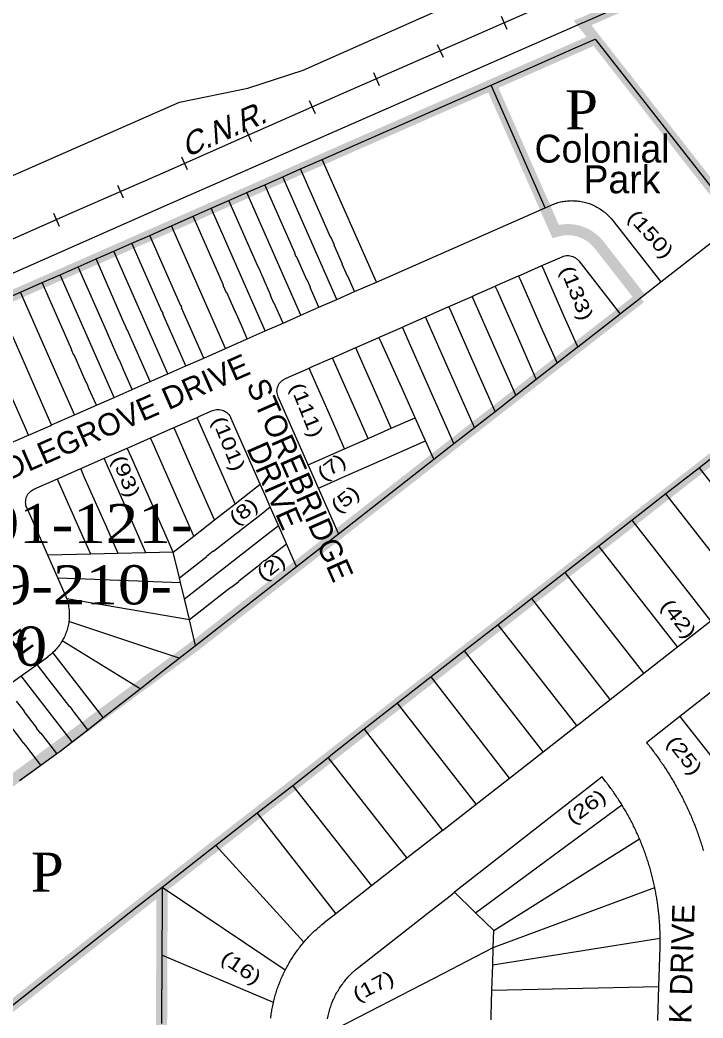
# Model space of a CAD drawing. Header units: millimetres. Extents: x 1745962 to 1749233, y 4525379 to 4529927.
# Drawn here: x 1747913.8 to 1748158.2, y 4529127.6 to 4529484.9 of the extents above; entities that cross this region are included whole.
import ezdxf
from ezdxf.enums import TextEntityAlignment as Align

# ---------------------------------------------------------------- set-up
doc = ezdxf.new("R2010")
doc.units = ezdxf.units.MM
doc.header["$LTSCALE"] = 10
doc.header["$MEASUREMENT"] = 0
for name, color, linetype in [('AROLL_ADDRESS', 44, 'Continuous'), ('AROLL_LOTS', 8, 'Continuous'), ('AROLL_ROADS', 7, 'Continuous'), ('PARKS', 62, 'Continuous'), ('RAILWAY', 9, 'Continuous'), ('ZONING_STANDARDS', 140, 'Continuous'), ('ZONING_ZONES', 140, 'Continuous')]:
    doc.layers.add(name, color=color, linetype=linetype)
doc.styles.add('DUTCH', font='dutcheb.ttf')
doc.styles.add('Univers Condensed', font='UNVR57W.TTF')
doc.styles.add('Univers Light Condensed', font='unvr47a.ttf')

msp = doc.modelspace()

# ---------------------------------------------------------------- linework, layer by layer
at = {"layer": 'AROLL_LOTS'}
for p, q in [((1748168.84, 4529333.95), (1748156.87, 4529324.58)), ((1748156.87, 4529324.58), (1748144.86, 4529315.22)), ((1748185.01, 4529288.56), (1748156.87, 4529324.58)), ((1748144.86, 4529315.22), (1748132.86, 4529305.86)), ((1748173.01, 4529279.18), (1748144.86, 4529315.22)), ((1748132.86, 4529305.86), (1748120.88, 4529296.49)), ((1748161.01, 4529269.8), (1748132.86, 4529305.86)), ((1748120.88, 4529296.49), (1748108.88, 4529287.13)), ((1748149.01, 4529260.42), (1748120.88, 4529296.49)), ((1748108.88, 4529287.13), (1748096.88, 4529277.76)), ((1748137, 4529251.02), (1748108.88, 4529287.13)), ((1748096.88, 4529277.76), (1748084.87, 4529268.4)), ((1748125, 4529241.64), (1748096.88, 4529277.76)), ((1748084.87, 4529268.4), (1748072.86, 4529259.04)), ((1748113, 4529232.26), (1748084.87, 4529268.4)), ((1748149.01, 4529260.42), (1748161.01, 4529269.8)), ((1748137, 4529251.02), (1748149.01, 4529260.42)), ((1748072.86, 4529259.04), (1748060.9, 4529249.67)), ((1748100.99, 4529222.87), (1748072.86, 4529259.04)), ((1748060.9, 4529249.67), (1748048.89, 4529240.31)), ((1748088.99, 4529213.49), (1748060.9, 4529249.67)), ((1748125, 4529241.64), (1748137, 4529251.02)), ((1748149.93, 4529235.64), (1748161.94, 4529245.03)), ((1748048.89, 4529240.31), (1748036.89, 4529230.95)), ((1748076.99, 4529204.11), (1748048.89, 4529240.31)), ((1748113.24, 4529232.46), (1748125, 4529241.64)), ((1748137.93, 4529226.25), (1748149.93, 4529235.64)), ((1748178.09, 4529199.63), (1748149.93, 4529235.64)), ((1748100.99, 4529222.87), (1748113, 4529232.26)), ((1748113, 4529232.26), (1748113.24, 4529232.46)), ((1748036.89, 4529230.95), (1748025.65, 4529222)), ((1748036.89, 4529230.95), (1748064.99, 4529194.73)), ((1748025.65, 4529222), (1748024.11, 4529220.78)), ((1748088.99, 4529213.49), (1748100.99, 4529222.87)), ((1748024.11, 4529220.78), (1748011.46, 4529210.74)), ((1748024.11, 4529220.78), (1748052.26, 4529184.78)), ((1748122.08, 4529213.87), (1748069.27, 4529172.57)), ((1748123.32, 4529212.29), (1748122.08, 4529213.87)), ((1748011.46, 4529210.74), (1747999.62, 4529201.66)), ((1748011.46, 4529210.74), (1748039.53, 4529174.84)), ((1748076.99, 4529204.11), (1748088.99, 4529213.49)), ((1748064.99, 4529194.73), (1748076.99, 4529204.11)), ((1748076.77, 4529165.23), (1748129.13, 4529203.93)), ((1747998.64, 4529200.9), (1747995.34, 4529198.31)), ((1747999.62, 4529201.66), (1747998.64, 4529200.9)), ((1747998.64, 4529200.9), (1748026.79, 4529164.89)), ((1747995.34, 4529198.31), (1747983.9, 4529189.32)), ((1748064.99, 4529194.73), (1748052.26, 4529184.78)), ((1747983.9, 4529189.32), (1747971.65, 4529179.79)), ((1747983.9, 4529189.32), (1748015.4, 4529154.77)), ((1748083.31, 4529158.85), (1748135.45, 4529191.76)), ((1748052.26, 4529184.78), (1748039.53, 4529174.84)), ((1747971.65, 4529179.79), (1747964.63, 4529174.33)), ((1748039.53, 4529174.84), (1748026.79, 4529164.89)), ((1747964.63, 4529174.33), (1747955.76, 4529167.32)), ((1747964.63, 4529174.33), (1747964.61, 4529168.2)), ((1748008.65, 4529144.64), (1747964.63, 4529174.33)), ((1748059.84, 4529165.19), (1748067.69, 4529171.33)), ((1748067.69, 4529171.33), (1748069.27, 4529172.57)), ((1748076.77, 4529165.23), (1748069.27, 4529172.57)), ((1748083.13, 4529152.76), (1748140.93, 4529174.31)), ((1747964.61, 4529168.2), (1747964.52, 4529150.03)), ((1748026.79, 4529164.89), (1748022.62, 4529161.63)), ((1748035.01, 4529145.79), (1748059.84, 4529165.19)), ((1748083.31, 4529158.85), (1748076.77, 4529165.23)), ((1748083.13, 4529152.76), (1748083.31, 4529158.85)), ((1748082.95, 4529146.66), (1748142.85, 4529156.13)), ((1747964.52, 4529150.03), (1747964.41, 4529125.59)), ((1748004.49, 4529133.18), (1747964.52, 4529150.03)), ((1748073.73, 4529147.92), (1748083.13, 4529152.76)), ((1748082.95, 4529146.66), (1748083.13, 4529152.76)), ((1748142.4, 4529138.84), (1748142.81, 4529152.84)), ((1748065.4, 4529143.61), (1748073.73, 4529147.92)), ((1748082.68, 4529137.53), (1748082.95, 4529146.66)), ((1748023.3, 4529121.85), (1748065.4, 4529143.61)), ((1748082.68, 4529137.53), (1748142.4, 4529138.84)), ((1748142.03, 4529126.65), (1748142.4, 4529138.84)), ((1748082.41, 4529128.39), (1748082.68, 4529137.53)), ((1748082.36, 4529126.86), (1748082.41, 4529128.39))]:
    msp.add_line(p, q, dxfattribs=at)
for points in [[(1748115.09, 4529483.85), (1748205.82, 4529523.53)], [(1748015.07, 4529466.95), (1748113.33, 4529510.66)], [(1748113.27, 4529483.07), (1747965.25, 4529418.09)], [(1748115.09, 4529483.85), (1748113.27, 4529483.07)], [(1748082.35, 4529461.62), (1748113.26, 4529475.24)], [(1748113.26, 4529475.24), (1748119.64, 4529478.05)], [(1748119.64, 4529478.05), (1748170.71, 4529412.73)], [(1747995.26, 4529460.51), (1748015.07, 4529466.95)], [(1747970.82, 4529455.53), (1747995.26, 4529460.51)], [(1748021.96, 4529435.01), (1748082.35, 4529461.62)], [(1748101.71, 4529417.7), (1748082.35, 4529461.62)], [(1747738.7, 4529353.29), (1747970.82, 4529455.53)], [(1748014.18, 4529431.59), (1748021.96, 4529435.01)], [(1748041.31, 4529391.09), (1748021.96, 4529435.01)], [(1748001.37, 4529425.94), (1748007.78, 4529428.77)], [(1748007.78, 4529428.77), (1748014.18, 4529431.59)], [(1748027.13, 4529384.84), (1748007.78, 4529428.77)], [(1748024.56, 4529408.03), (1748014.18, 4529431.59)], [(1747994.97, 4529423.12), (1748001.37, 4529425.94)], [(1748011.75, 4529402.39), (1748001.37, 4529425.94)], [(1747988.56, 4529420.31), (1747994.97, 4529423.12)], [(1748014.32, 4529379.2), (1747994.97, 4529423.12)], [(1747965.25, 4529418.09), (1747727.26, 4529312.9)], [(1747982.16, 4529417.48), (1747988.56, 4529420.31)], [(1747998.95, 4529396.73), (1747988.56, 4529420.31)], [(1748041.31, 4529391.09), (1748101.71, 4529417.7)], [(1748101.71, 4529417.7), (1748103.86, 4529418.65)], [(1748103.86, 4529418.65), (1748104.32, 4529418.84), (1748104.78, 4529419.02), (1748105.26, 4529419.2), (1748105.73, 4529419.36), (1748106.21, 4529419.5), (1748106.7, 4529419.63), (1748107.17, 4529419.75), (1748107.67, 4529419.86), (1748108.16, 4529419.94), (1748108.65, 4529420.02), (1748109.14, 4529420.09), (1748109.64, 4529420.14), (1748110.15, 4529420.19), (1748110.65, 4529420.21), (1748111.14, 4529420.22), (1748111.64, 4529420.21), (1748112.14, 4529420.2), (1748112.65, 4529420.17), (1748113.13, 4529420.13), (1748113.21, 4529420.13)], [(1748113.21, 4529420.13), (1748113.64, 4529420.07), (1748114.13, 4529420.01), (1748114.62, 4529419.93), (1748115.11, 4529419.83), (1748115.6, 4529419.72), (1748116.09, 4529419.6), (1748116.57, 4529419.46), (1748117.05, 4529419.31), (1748117.52, 4529419.15), (1748117.99, 4529418.97), (1748118.46, 4529418.79), (1748118.91, 4529418.6), (1748119.37, 4529418.38), (1748119.81, 4529418.16), (1748120.25, 4529417.92), (1748120.69, 4529417.68), (1748121.12, 4529417.42), (1748121.54, 4529417.14), (1748121.95, 4529416.86), (1748122.35, 4529416.57), (1748122.75, 4529416.26), (1748123.14, 4529415.95), (1748123.52, 4529415.63), (1748123.89, 4529415.29), (1748124.26, 4529414.95), (1748124.61, 4529414.6), (1748124.95, 4529414.23), (1748125.28, 4529413.85), (1748125.9, 4529413.12)], [(1747967.98, 4529411.23), (1747975.75, 4529414.66)], [(1747975.75, 4529414.66), (1747982.16, 4529417.48)], [(1747986.14, 4529391.08), (1747975.75, 4529414.66)], [(1748001.51, 4529373.55), (1747982.16, 4529417.48)], [(1747965.22, 4529410.01), (1747967.98, 4529411.23)], [(1747987.32, 4529367.31), (1747967.98, 4529411.23)], [(1748125.9, 4529413.12), (1748126.3, 4529412.61)], [(1748126.3, 4529412.61), (1748142.62, 4529391.71)], [(1748157, 4529402.02), (1748170.71, 4529412.73)], [(1747953.8, 4529404.99), (1747960.2, 4529407.8)], [(1747960.2, 4529407.8), (1747965.22, 4529410.01)], [(1747970.82, 4529383.68), (1747960.2, 4529407.8)], [(1748025.05, 4529406.92), (1748024.56, 4529408.03)], [(1748025.18, 4529406.99), (1748025.05, 4529406.92)], [(1748026.35, 4529404.34), (1748025.18, 4529406.99)], [(1747947.39, 4529402.16), (1747953.8, 4529404.99)], [(1747964.18, 4529381.41), (1747953.8, 4529404.99)], [(1748026.21, 4529404.28), (1748026.35, 4529404.34)], [(1748029.19, 4529397.53), (1748026.21, 4529404.28)], [(1747940.99, 4529399.34), (1747947.39, 4529402.16)], [(1747966.74, 4529358.24), (1747947.39, 4529402.16)], [(1748012.23, 4529401.29), (1748011.75, 4529402.39)], [(1748012.1, 4529401.23), (1748012.23, 4529401.29)], [(1748012.59, 4529400.11), (1748012.1, 4529401.23)], [(1748012.72, 4529400.18), (1748012.59, 4529400.11)], [(1748016.4, 4529391.83), (1748012.72, 4529400.18)], [(1748101.15, 4529397.24), (1748107.76, 4529400.15)], [(1748107.76, 4529400.15), (1748108.23, 4529400.33), (1748108.71, 4529400.46), (1748109.2, 4529400.54), (1748109.7, 4529400.58), (1748110.2, 4529400.56), (1748110.7, 4529400.49), (1748111.18, 4529400.38), (1748111.65, 4529400.21), (1748112.11, 4529400), (1748112.54, 4529399.75), (1748112.94, 4529399.44), (1748113.18, 4529399.23)], [(1748143.08, 4529391.13), (1748157, 4529402.02)], [(1747928.18, 4529393.7), (1747934.58, 4529396.51)], [(1747934.58, 4529396.51), (1747940.99, 4529399.34)], [(1747944.69, 4529373.56), (1747934.58, 4529396.51)], [(1747951.36, 4529375.76), (1747940.99, 4529399.34)], [(1747999.44, 4529395.63), (1747998.95, 4529396.73)], [(1748029.08, 4529397.48), (1748029.19, 4529397.53)], [(1748030.97, 4529393.19), (1748029.08, 4529397.48)], [(1748092.82, 4529393.56), (1748100.54, 4529396.97)], [(1748100.54, 4529396.97), (1748101.15, 4529397.24)], [(1748101.29, 4529395.25), (1748100.54, 4529396.97)], [(1748113.18, 4529399.23), (1748113.31, 4529399.11), (1748113.71, 4529398.66)], [(1748113.71, 4529398.66), (1748128.32, 4529379.98)], [(1747921.77, 4529390.87), (1747928.18, 4529393.7)], [(1747947.52, 4529349.77), (1747928.18, 4529393.7)], [(1747999.49, 4529395.66), (1747999.44, 4529395.63)], [(1747999.98, 4529394.54), (1747999.49, 4529395.66)], [(1747999.93, 4529394.52), (1747999.98, 4529394.54)], [(1748003.55, 4529386.28), (1747999.93, 4529394.52)], [(1748031.08, 4529393.24), (1748030.97, 4529393.19)], [(1748031.56, 4529392.14), (1748031.08, 4529393.24)], [(1748084.5, 4529389.91), (1748092.21, 4529393.3)], [(1748092.21, 4529393.3), (1748092.82, 4529393.56)], [(1748092.97, 4529391.58), (1748092.21, 4529393.3)], [(1748108.55, 4529378.78), (1748101.29, 4529395.25)], [(1747913.99, 4529387.45), (1747921.77, 4529390.87)], [(1747931.87, 4529367.93), (1747921.77, 4529390.87)], [(1747986.62, 4529389.98), (1747986.14, 4529391.08)], [(1747986.45, 4529389.9), (1747986.62, 4529389.98)], [(1747987.63, 4529387.23), (1747986.45, 4529389.9)], [(1748016.52, 4529391.89), (1748016.4, 4529391.83)], [(1748017.71, 4529389.19), (1748016.52, 4529391.89)], [(1748017.59, 4529389.14), (1748017.71, 4529389.19)], [(1748018.07, 4529388.04), (1748017.59, 4529389.14)], [(1748033.54, 4529387.66), (1748031.56, 4529392.14)], [(1748033.54, 4529387.66), (1748041.31, 4529391.09)], [(1748076.18, 4529386.24), (1748083.87, 4529389.62)], [(1748083.87, 4529389.62), (1748084.5, 4529389.91)], [(1748084.62, 4529387.92), (1748083.87, 4529389.62)], [(1748100.32, 4529374.88), (1748092.97, 4529391.58)], [(1748133.97, 4529384), (1748143.08, 4529391.13)], [(1748142.62, 4529391.71), (1748142.89, 4529391.37)], [(1748142.89, 4529391.37), (1748143.08, 4529391.13)], [(1747905.76, 4529383.82), (1747913.99, 4529387.45)], [(1747925.32, 4529361.71), (1747913.99, 4529387.45)], [(1747987.8, 4529387.31), (1747987.63, 4529387.23)], [(1747990.76, 4529380.59), (1747987.8, 4529387.31)], [(1748003.43, 4529386.22), (1748003.55, 4529386.28)], [(1748004.63, 4529383.47), (1748003.43, 4529386.22)], [(1748020.73, 4529382.03), (1748018.07, 4529388.04)], [(1748027.13, 4529384.84), (1748033.54, 4529387.66)], [(1748067.85, 4529382.57), (1748075.55, 4529385.96)], [(1748075.55, 4529385.96), (1748076.18, 4529386.24)], [(1748075.81, 4529385.38), (1748075.55, 4529385.96)], [(1748083.8, 4529367.24), (1748075.81, 4529385.38)], [(1748091.87, 4529371.45), (1748084.62, 4529387.92)], [(1747916.19, 4529360.14), (1747905.76, 4529383.82)], [(1747971.31, 4529382.58), (1747970.82, 4529383.68)], [(1747971.43, 4529382.64), (1747971.31, 4529382.58)], [(1747971.74, 4529381.96), (1747971.43, 4529382.64)], [(1747971.61, 4529381.89), (1747971.74, 4529381.96)], [(1747979.55, 4529363.88), (1747971.61, 4529381.89)], [(1748004.76, 4529383.54), (1748004.63, 4529383.47)], [(1748005.24, 4529382.44), (1748004.76, 4529383.54)], [(1748007.92, 4529376.38), (1748005.24, 4529382.44)], [(1748014.32, 4529379.2), (1748020.73, 4529382.03)], [(1748020.73, 4529382.03), (1748027.13, 4529384.84)], [(1748059.53, 4529378.9), (1748067.26, 4529382.31)], [(1748067.26, 4529382.31), (1748067.85, 4529382.57)], [(1748068.02, 4529380.56), (1748067.26, 4529382.31)], [(1748129.24, 4529380.31), (1748133.97, 4529384)], [(1747964.67, 4529380.3), (1747964.18, 4529381.41)], [(1747964.79, 4529380.36), (1747964.67, 4529380.3)], [(1747965.03, 4529379.8), (1747964.79, 4529380.36)], [(1747964.91, 4529379.74), (1747965.03, 4529379.8)], [(1747973.14, 4529361.06), (1747964.91, 4529379.74)], [(1747990.83, 4529380.61), (1747990.76, 4529380.59)], [(1747992.71, 4529376.35), (1747990.83, 4529380.61)], [(1748007.92, 4529376.38), (1748014.32, 4529379.2)], [(1748051.18, 4529375.22), (1748058.91, 4529378.63)], [(1748058.91, 4529378.63), (1748059.53, 4529378.9)], [(1748059.66, 4529376.93), (1748058.91, 4529378.63)], [(1748075.52, 4529363.54), (1748068.02, 4529380.56)], [(1748113.15, 4529368.33), (1748108.55, 4529378.78)], [(1748113.35, 4529367.88), (1748128.51, 4529379.73)], [(1748128.32, 4529379.98), (1748128.51, 4529379.73)], [(1748128.51, 4529379.73), (1748129.24, 4529380.31)], [(1747951.85, 4529374.67), (1747951.36, 4529375.76)], [(1747951.76, 4529374.63), (1747951.85, 4529374.67)], [(1747952.01, 4529374.08), (1747951.76, 4529374.63)], [(1747992.64, 4529376.33), (1747992.71, 4529376.35)], [(1747993.12, 4529375.23), (1747992.64, 4529376.33)], [(1747995.11, 4529370.73), (1747993.12, 4529375.23)], [(1748001.51, 4529373.55), (1748007.92, 4529376.38)], [(1748042.71, 4529371.49), (1748050.6, 4529374.96)], [(1748050.6, 4529374.96), (1748051.18, 4529375.22)], [(1748051.34, 4529373.25), (1748050.6, 4529374.96)], [(1748066.92, 4529360.46), (1748059.66, 4529376.93)], [(1748105.95, 4529362.1), (1748100.32, 4529374.88)], [(1747945.17, 4529372.47), (1747944.69, 4529373.56)], [(1747945.24, 4529372.49), (1747945.17, 4529372.47)], [(1747945.75, 4529371.33), (1747945.24, 4529372.49)], [(1747945.68, 4529371.3), (1747945.75, 4529371.33)], [(1747949.32, 4529363.06), (1747945.68, 4529371.3)], [(1747952.1, 4529374.11), (1747952.01, 4529374.08)], [(1747960.33, 4529355.42), (1747952.1, 4529374.11)], [(1747995.11, 4529370.73), (1748001.51, 4529373.55)], [(1748034.5, 4529367.87), (1748042.22, 4529371.28)], [(1748042.22, 4529371.28), (1748042.71, 4529371.49)], [(1748042.98, 4529369.58), (1748042.22, 4529371.28)], [(1748058.84, 4529356.23), (1748051.34, 4529373.25)], [(1748098.54, 4529356.31), (1748091.87, 4529371.45)], [(1747932.36, 4529366.84), (1747931.87, 4529367.93)], [(1747987.32, 4529367.31), (1747995.11, 4529370.73)], [(1748026.2, 4529364.22), (1748033.93, 4529367.62)], [(1748033.93, 4529367.62), (1748034.5, 4529367.87)], [(1748034.71, 4529365.85), (1748033.93, 4529367.62)], [(1748050.37, 4529353.17), (1748042.98, 4529369.58)], [(1748105.95, 4529362.1), (1748113.15, 4529367.73)], [(1748113.35, 4529367.88), (1748113.15, 4529368.33)], [(1748113.15, 4529367.73), (1748113.35, 4529367.88)], [(1747932.26, 4529366.79), (1747932.36, 4529366.84)], [(1747933.1, 4529364.92), (1747932.26, 4529366.79)], [(1747933.18, 4529364.96), (1747933.1, 4529364.92)], [(1747937.52, 4529355.11), (1747933.18, 4529364.96)], [(1747979.55, 4529363.88), (1747987.32, 4529367.31)], [(1748017.9, 4529360.56), (1748025.6, 4529363.95)], [(1748025.6, 4529363.95), (1748026.2, 4529364.22)], [(1748025.87, 4529363.34), (1748025.6, 4529363.95)], [(1748042.06, 4529349.16), (1748034.71, 4529365.85)], [(1748091.16, 4529350.53), (1748083.8, 4529367.24)], [(1747932.58, 4529345.25), (1747925.32, 4529361.71)], [(1747949.38, 4529363.08), (1747949.32, 4529363.06)], [(1747950.38, 4529360.81), (1747949.38, 4529363.08)], [(1747950.32, 4529360.78), (1747950.38, 4529360.81)], [(1747950.8, 4529359.69), (1747950.32, 4529360.78)], [(1747966.74, 4529358.24), (1747973.14, 4529361.06)], [(1747973.14, 4529361.06), (1747979.55, 4529363.88)], [(1748017.24, 4529360.27), (1748017.9, 4529360.56)], [(1748033.72, 4529345.51), (1748025.87, 4529363.34)], [(1748076.38, 4529338.98), (1748066.92, 4529360.46)], [(1748083.79, 4529344.77), (1748075.52, 4529363.54)], [(1748098.54, 4529356.31), (1748105.95, 4529362.1)], [(1747924.03, 4529342.34), (1747916.19, 4529360.14)], [(1747953.93, 4529352.59), (1747950.8, 4529359.69)], [(1747960.33, 4529355.42), (1747966.74, 4529358.24)], [(1748008.74, 4529356.52), (1748017.24, 4529360.27)], [(1748017.99, 4529358.57), (1748017.24, 4529360.27)], [(1748025.35, 4529341.85), (1748017.99, 4529358.57)], [(1747915.39, 4529339.57), (1747908.04, 4529356.26)], [(1747937.56, 4529355.14), (1747937.52, 4529355.11)], [(1747938.04, 4529354.05), (1747937.56, 4529355.14)], [(1747938.01, 4529354.03), (1747938.04, 4529354.05)], [(1747938.48, 4529352.93), (1747938.01, 4529354.03)], [(1747953.93, 4529352.59), (1747960.33, 4529355.42)], [(1748006.18, 4529349.94), (1748006, 4529350.4), (1748005.87, 4529350.88), (1748005.79, 4529351.38), (1748005.75, 4529351.87), (1748005.77, 4529352.38), (1748005.84, 4529352.87), (1748005.95, 4529353.36), (1748006.12, 4529353.83), (1748006.33, 4529354.28), (1748006.58, 4529354.71), (1748006.88, 4529355.11), (1748007.22, 4529355.49), (1748007.59, 4529355.82), (1748007.99, 4529356.12), (1748008.74, 4529356.52)], [(1748068.99, 4529333.21), (1748058.84, 4529356.23)], [(1748091.16, 4529350.53), (1748098.54, 4529356.31)], [(1747941.12, 4529346.95), (1747938.48, 4529352.93)], [(1747941.12, 4529346.95), (1747947.52, 4529349.77)], [(1747947.52, 4529349.77), (1747953.93, 4529352.59)], [(1748016.89, 4529325.64), (1748006.18, 4529349.94)], [(1748055.17, 4529342.5), (1748050.37, 4529353.17)], [(1748083.79, 4529344.77), (1748091.16, 4529350.53)], [(1747933.34, 4529343.53), (1747941.12, 4529346.95)], [(1748046.65, 4529338.75), (1748042.06, 4529349.16)], [(1747925.1, 4529339.9), (1747933.34, 4529343.53)], [(1747933.34, 4529343.53), (1747932.58, 4529345.25)], [(1747969.44, 4529339.21), (1747977.17, 4529342.62)], [(1747977.17, 4529342.62), (1747977.79, 4529342.89)], [(1747977.46, 4529341.98), (1747977.17, 4529342.62)], [(1747977.79, 4529342.89), (1747982.66, 4529345.04)], [(1747982.66, 4529345.04), (1747983.13, 4529345.21), (1747983.61, 4529345.34), (1747984.1, 4529345.43), (1747984.6, 4529345.46), (1747985.1, 4529345.45), (1747985.6, 4529345.37), (1747986.09, 4529345.25), (1747986.55, 4529345.1), (1747987.01, 4529344.88), (1747987.44, 4529344.62), (1747987.84, 4529344.33), (1747988.21, 4529344), (1747988.54, 4529343.62), (1747988.84, 4529343.23), (1747989.25, 4529342.47)], [(1747999.75, 4529318.67), (1747989.25, 4529342.47)], [(1748038.32, 4529335.08), (1748033.72, 4529345.51)], [(1748046.65, 4529338.75), (1748055.17, 4529342.5)], [(1748058.9, 4529334.2), (1748055.17, 4529342.5)], [(1748076.38, 4529338.98), (1748083.79, 4529344.77)], [(1747916.85, 4529336.26), (1747915.39, 4529339.57)], [(1747916.85, 4529336.26), (1747924.56, 4529339.65)], [(1747925.1, 4529339.9), (1747924.03, 4529342.34)], [(1747924.56, 4529339.65), (1747925.1, 4529339.9)], [(1747961.08, 4529335.52), (1747968.84, 4529338.94)], [(1747968.84, 4529338.94), (1747969.44, 4529339.21)], [(1747969.62, 4529337.18), (1747968.84, 4529338.94)], [(1747985.31, 4529324.16), (1747977.46, 4529341.98)], [(1748029.96, 4529331.4), (1748025.35, 4529341.85)], [(1748068.99, 4529333.21), (1748076.38, 4529338.98)], [(1747908.58, 4529332.62), (1747916.27, 4529336)], [(1747916.27, 4529336), (1747916.85, 4529336.26)], [(1747960.52, 4529335.28), (1747961.08, 4529335.52)], [(1747976.88, 4529320.71), (1747969.62, 4529337.18)], [(1748038.32, 4529335.08), (1748046.65, 4529338.75)], [(1747952.19, 4529331.61), (1747952.78, 4529331.87)], [(1747952.78, 4529331.87), (1747960.52, 4529335.28)], [(1747961.58, 4529332.86), (1747960.52, 4529335.28)], [(1747969.08, 4529315.84), (1747961.58, 4529332.86)], [(1748029.96, 4529331.4), (1748038.32, 4529335.08)], [(1748045.66, 4529328.37), (1748058.9, 4529334.2)], [(1748061.86, 4529327.63), (1748058.9, 4529334.2)], [(1748061.86, 4529327.63), (1748068.99, 4529333.21)], [(1747943.9, 4529327.96), (1747944.48, 4529328.21)], [(1747944.48, 4529328.21), (1747952.19, 4529331.61)], [(1747953.69, 4529328.2), (1747952.19, 4529331.61)], [(1747960.95, 4529311.73), (1747953.69, 4529328.2)], [(1748016.89, 4529325.64), (1748029.96, 4529331.4)], [(1748044.52, 4529327.86), (1748045.66, 4529328.37)], [(1747936.16, 4529324.55), (1747943.9, 4529327.96)], [(1747945.43, 4529324.49), (1747943.9, 4529327.96)], [(1748019.27, 4529320.23), (1748016.89, 4529325.64)], [(1748027.76, 4529300.96), (1748061.86, 4529327.63)], [(1748029.05, 4529321.05), (1748044.52, 4529327.86)], [(1747927.85, 4529320.89), (1747935.54, 4529324.27)], [(1747935.54, 4529324.27), (1747936.16, 4529324.55)], [(1747936.81, 4529321.36), (1747935.54, 4529324.27)], [(1747944.81, 4529303.22), (1747936.81, 4529321.36)], [(1747953.28, 4529306.66), (1747945.43, 4529324.49)], [(1747990.8, 4529311.68), (1747985.31, 4529324.16)], [(1748027.31, 4529320.29), (1748029.05, 4529321.05)], [(1747918.79, 4529316.89), (1747927.21, 4529320.6)], [(1747927.21, 4529320.6), (1747927.85, 4529320.89)], [(1747927.49, 4529319.96), (1747927.21, 4529320.6)], [(1747935.34, 4529302.14), (1747927.49, 4529319.96)], [(1747983.41, 4529305.89), (1747976.88, 4529320.71)], [(1747990.8, 4529311.68), (1747999.75, 4529318.67)], [(1748001.46, 4529314.76), (1747999.75, 4529318.67)], [(1748020.55, 4529317.32), (1748019.27, 4529320.23)], [(1748020.55, 4529317.32), (1748022.49, 4529318.17)], [(1748022.49, 4529318.17), (1748027.31, 4529320.29)], [(1747916.23, 4529310.31), (1747916.05, 4529310.77), (1747915.92, 4529311.25), (1747915.84, 4529311.75), (1747915.81, 4529312.25), (1747915.83, 4529312.75), (1747915.9, 4529313.24), (1747916.01, 4529313.73), (1747916.17, 4529314.2), (1747916.39, 4529314.66), (1747916.64, 4529315.08), (1747916.94, 4529315.48), (1747917.27, 4529315.86), (1747917.64, 4529316.19), (1747918.05, 4529316.49), (1747918.79, 4529316.89)], [(1747976.02, 4529300.1), (1747969.08, 4529315.84)], [(1748003.31, 4529310.56), (1748001.46, 4529314.76)], [(1748026.76, 4529303.23), (1748020.55, 4529317.32)], [(1747923.75, 4529293.24), (1747916.23, 4529310.31)], [(1747968.62, 4529294.31), (1747960.95, 4529311.73)], [(1747983.41, 4529305.89), (1747990.8, 4529311.68)], [(1747999.44, 4529307.52), (1748003.31, 4529310.56)], [(1748006.23, 4529303.95), (1748003.31, 4529310.56)], [(1747993.45, 4529302.83), (1747999.44, 4529307.52)], [(1747948.94, 4529293.85), (1747944.81, 4529303.22)], [(1747958.82, 4529294.08), (1747953.28, 4529306.66)], [(1747976.02, 4529300.1), (1747983.41, 4529305.89)], [(1748001.47, 4529300.24), (1748006.23, 4529303.95)], [(1748009.14, 4529297.34), (1748006.23, 4529303.95)], [(1748027.63, 4529301.24), (1748026.76, 4529303.23)], [(1747939.11, 4529293.61), (1747935.34, 4529302.14)], [(1747968.62, 4529294.31), (1747976.02, 4529300.1)], [(1747972.62, 4529277.65), (1748001.47, 4529300.24)], [(1747983.03, 4529294.68), (1747991.72, 4529301.47)], [(1747991.72, 4529301.47), (1747991.75, 4529301.44)], [(1747991.75, 4529301.44), (1747992.54, 4529302.06)], [(1747992.51, 4529302.1), (1747993.45, 4529302.83)], [(1747992.54, 4529302.06), (1747992.51, 4529302.1)], [(1748012.72, 4529289.2), (1748027.76, 4529300.96)], [(1748027.76, 4529300.96), (1748027.63, 4529301.24)], [(1748006.54, 4529295.32), (1748009.14, 4529297.34)], [(1748010.71, 4529293.78), (1748009.14, 4529297.34)], [(1747939.11, 4529293.61), (1747923.75, 4529293.24)], [(1747927.32, 4529285.15), (1747923.75, 4529293.24)], [(1747948.94, 4529293.85), (1747939.11, 4529293.61)], [(1747958.82, 4529294.08), (1747948.94, 4529293.85)], [(1747968.62, 4529294.31), (1747958.82, 4529294.08)], [(1747970.83, 4529285.12), (1747968.62, 4529294.31)], [(1747979.66, 4529292.04), (1747980.6, 4529292.78)], [(1747980.48, 4529292.93), (1747982.92, 4529294.85)], [(1747980.6, 4529292.78), (1747980.48, 4529292.93)], [(1747982.92, 4529294.85), (1747983.03, 4529294.68)], [(1748002.35, 4529292.05), (1748006.54, 4529295.32)], [(1748012.59, 4529289.5), (1748010.71, 4529293.78)], [(1747970.83, 4529285.12), (1747979.66, 4529292.04)], [(1747976.61, 4529260.97), (1748012.72, 4529289.2)], [(1747991.95, 4529283.94), (1748000.26, 4529290.42)], [(1748000.18, 4529290.54), (1748001.31, 4529291.44)], [(1748000.26, 4529290.42), (1748000.18, 4529290.54)], [(1748001.31, 4529291.44), (1748001.41, 4529291.31)], [(1748001.41, 4529291.31), (1748002.35, 4529292.05)], [(1748012.72, 4529289.2), (1748012.59, 4529289.5)], [(1747927.32, 4529285.15), (1747940.55, 4529284.67)], [(1747929.85, 4529279.39), (1747927.32, 4529285.15)], [(1747940.55, 4529284.67), (1747942.71, 4529284.59)], [(1747942.71, 4529284.59), (1747959.35, 4529283.99)], [(1747959.35, 4529283.99), (1747961.5, 4529283.91)], [(1747961.5, 4529283.91), (1747971.2, 4529283.56)], [(1747971.2, 4529283.56), (1747970.83, 4529285.12)], [(1747972.62, 4529277.65), (1747971.2, 4529283.56)], [(1747988.25, 4529281.06), (1747989.2, 4529281.79)], [(1747989.2, 4529281.79), (1747989.29, 4529281.68)], [(1747989.29, 4529281.68), (1747992.04, 4529283.82)], [(1747992.04, 4529283.82), (1747991.95, 4529283.94)], [(1747929.85, 4529279.39), (1747930.05, 4529278.93), (1747930.24, 4529278.46), (1747930.51, 4529277.68)], [(1747974.39, 4529270.25), (1747988.25, 4529281.06)], [(1747974.41, 4529270.16), (1747930.51, 4529277.68)], [(1747930.51, 4529277.68), (1747930.66, 4529277.2), (1747930.8, 4529276.72), (1747930.92, 4529276.23), (1747931.03, 4529275.74), (1747931.13, 4529275.25), (1747931.2, 4529274.76), (1747931.28, 4529274.26), (1747931.33, 4529273.76), (1747931.38, 4529273.27), (1747931.4, 4529272.77), (1747931.43, 4529272.27), (1747931.43, 4529271.77), (1747931.42, 4529271.27), (1747931.39, 4529270.77), (1747931.35, 4529270.27), (1747931.28, 4529269.58)], [(1747974.39, 4529270.25), (1747972.62, 4529277.65)], [(1747931.28, 4529269.58), (1747931.21, 4529269.08), (1747931.12, 4529268.6), (1747931.02, 4529268.1), (1747930.91, 4529267.61), (1747930.79, 4529267.13), (1747930.65, 4529266.65), (1747930.5, 4529266.17), (1747930.35, 4529265.69), (1747930.17, 4529265.23), (1747929.98, 4529264.76), (1747929.78, 4529264.31), (1747929.58, 4529263.85), (1747929.34, 4529263.41), (1747928.92, 4529262.63)], [(1747938.48, 4529267.18), (1747931.28, 4529269.58)], [(1747974.41, 4529270.16), (1747974.39, 4529270.25)], [(1747976.61, 4529260.97), (1747974.41, 4529270.16)], [(1747939.51, 4529266.84), (1747938.48, 4529267.18)], [(1747956.33, 4529261.23), (1747939.51, 4529266.84)], [(1747928.92, 4529262.63), (1747928.66, 4529262.2), (1747928.4, 4529261.78), (1747928.11, 4529261.36), (1747927.82, 4529260.96), (1747927.52, 4529260.56), (1747927.21, 4529260.17), (1747926.89, 4529259.78), (1747926.55, 4529259.42), (1747926.21, 4529259.05), (1747925.52, 4529258.39)], [(1747956.76, 4529245.45), (1747928.92, 4529262.63)], [(1747956.72, 4529261.11), (1747956.33, 4529261.23)], [(1747970.78, 4529256.42), (1747956.72, 4529261.11)], [(1747970.78, 4529256.42), (1747976.61, 4529260.97)], [(1747919.93, 4529254.17), (1747923.75, 4529256.93)], [(1747925.52, 4529258.39), (1747925.16, 4529258.05), (1747924.77, 4529257.72), (1747924.39, 4529257.41), (1747923.75, 4529256.93)], [(1747943.53, 4529235.11), (1747925.52, 4529258.39)], [(1747914.26, 4529250.07), (1747919.93, 4529254.17)], [(1747923.54, 4529249.51), (1747919.93, 4529254.17)], [(1747964.82, 4529251.75), (1747970.78, 4529256.42)], [(1747908.58, 4529245.97), (1747914.26, 4529250.07)], [(1747932.51, 4529226.49), (1747914.26, 4529250.07)], [(1747956.76, 4529245.45), (1747964.82, 4529251.75)], [(1747924.27, 4529248.56), (1747923.54, 4529249.51)], [(1747924.22, 4529248.52), (1747924.27, 4529248.56)], [(1747926.34, 4529245.78), (1747924.22, 4529248.52)], [(1747926.39, 4529245.81), (1747926.34, 4529245.78)], [(1747931.68, 4529239), (1747926.39, 4529245.81)], [(1747943.53, 4529235.11), (1747956.76, 4529245.45)], [(1747915.37, 4529237.38), (1747912.59, 4529240.98)], [(1747931.77, 4529239.06), (1747931.68, 4529239)], [(1747932.51, 4529238.12), (1747931.77, 4529239.06)], [(1747914.35, 4529227.09), (1747907.28, 4529236.22)], [(1747915.27, 4529237.32), (1747915.37, 4529237.38)], [(1747919.84, 4529231.42), (1747915.27, 4529237.32)], [(1747932.41, 4529238.05), (1747932.51, 4529238.12)], [(1747933.14, 4529237.1), (1747932.41, 4529238.05)], [(1747938.01, 4529230.8), (1747933.14, 4529237.1)], [(1747938.01, 4529230.8), (1747943.53, 4529235.11)], [(1747919.72, 4529231.33), (1747919.84, 4529231.42)], [(1747921.19, 4529229.43), (1747919.72, 4529231.33)], [(1747921.31, 4529229.53), (1747921.19, 4529229.43)], [(1747922.05, 4529228.58), (1747921.31, 4529229.53)], [(1747926.96, 4529222.22), (1747922.05, 4529228.58)], [(1747932.51, 4529226.49), (1747938.01, 4529230.8)], [(1747914.25, 4529227.02), (1747914.35, 4529227.09)], [(1747915, 4529226.05), (1747914.25, 4529227.02)], [(1747915.1, 4529226.13), (1747915, 4529226.05)], [(1747915.83, 4529225.18), (1747915.1, 4529226.13)], [(1747921.28, 4529218.12), (1747915.83, 4529225.18)], [(1747928.06, 4529223.01), (1747932.51, 4529226.49)], [(1748137.93, 4529226.25), (1748138.25, 4529225.86), (1748138.55, 4529225.47), (1748138.86, 4529225.08), (1748139.18, 4529224.69), (1748139.49, 4529224.29), (1748139.78, 4529223.9), (1748140.09, 4529223.5), (1748140.39, 4529223.1), (1748140.69, 4529222.71), (1748140.99, 4529222.3), (1748141.29, 4529221.9), (1748141.58, 4529221.5), (1748141.87, 4529221.09), (1748142.17, 4529220.69), (1748142.46, 4529220.27), (1748142.74, 4529219.87), (1748143.03, 4529219.45), (1748143.31, 4529219.04), (1748143.59, 4529218.63), (1748143.87, 4529218.22), (1748144.15, 4529217.8), (1748144.43, 4529217.39), (1748144.7, 4529216.97), (1748144.98, 4529216.55), (1748145.24, 4529216.13), (1748145.51, 4529215.7), (1748145.78, 4529215.28), (1748146.04, 4529214.85), (1748146.31, 4529214.44), (1748146.57, 4529214.01), (1748146.83, 4529213.57), (1748147.08, 4529213.15), (1748147.34, 4529212.72), (1748147.59, 4529212.29), (1748147.84, 4529211.86), (1748148.1, 4529211.42), (1748148.34, 4529210.99), (1748148.59, 4529210.56), (1748148.83, 4529210.11), (1748149.08, 4529209.68), (1748149.32, 4529209.24), (1748149.56, 4529208.8), (1748149.79, 4529208.36), (1748150.03, 4529207.92), (1748150.25, 4529207.47), (1748150.48, 4529207.04), (1748150.71, 4529206.59), (1748150.94, 4529206.14), (1748151.17, 4529205.69), (1748151.38, 4529205.25), (1748151.61, 4529204.8), (1748151.83, 4529204.35), (1748152.04, 4529203.89), (1748152.26, 4529203.45), (1748152.47, 4529203), (1748152.68, 4529202.54), (1748152.88, 4529202.08), (1748153.09, 4529201.63), (1748153.29, 4529201.17), (1748153.5, 4529200.72), (1748153.7, 4529200.26), (1748153.9, 4529199.8), (1748154.09, 4529199.34), (1748154.29, 4529198.88), (1748154.48, 4529198.41), (1748154.67, 4529197.96), (1748154.86, 4529197.49), (1748155.04, 4529197.02), (1748155.22, 4529196.56), (1748155.41, 4529196.09), (1748155.59, 4529195.63), (1748155.76, 4529195.16), (1748155.94, 4529194.69), (1748156.11, 4529194.22), (1748156.28, 4529193.75), (1748156.45, 4529193.28), (1748156.62, 4529192.81), (1748156.78, 4529192.34), (1748156.95, 4529191.87), (1748157.1, 4529191.39), (1748157.27, 4529190.92), (1748157.42, 4529190.44), (1748157.57, 4529189.97), (1748157.73, 4529189.49), (1748157.87, 4529189.01), (1748158.03, 4529188.54), (1748158.17, 4529188.06), (1748158.32, 4529187.58)], [(1747921.28, 4529218.12), (1747926.96, 4529222.22)], [(1747926.96, 4529222.22), (1747928.06, 4529223.01)], [(1747913.58, 4529212.57), (1747921.28, 4529218.12)], [(1748129.13, 4529203.93), (1748128.88, 4529204.35), (1748128.61, 4529204.77), (1748128.34, 4529205.2), (1748128.07, 4529205.62), (1748127.8, 4529206.04), (1748127.52, 4529206.46), (1748127.24, 4529206.87), (1748126.96, 4529207.28), (1748126.68, 4529207.7), (1748126.4, 4529208.11), (1748126.11, 4529208.52), (1748125.82, 4529208.92), (1748125.53, 4529209.34), (1748125.24, 4529209.74), (1748124.95, 4529210.14), (1748124.64, 4529210.55), (1748124.35, 4529210.94), (1748124.04, 4529211.34), (1748123.74, 4529211.74), (1748123.32, 4529212.29)], [(1748135.45, 4529191.76), (1748135.25, 4529192.22), (1748135.05, 4529192.68), (1748134.85, 4529193.13), (1748134.64, 4529193.59), (1748134.44, 4529194.04), (1748134.22, 4529194.49), (1748134.01, 4529194.95), (1748133.79, 4529195.4), (1748133.58, 4529195.85), (1748133.36, 4529196.3), (1748133.14, 4529196.75), (1748132.91, 4529197.19), (1748132.69, 4529197.64), (1748132.46, 4529198.08), (1748132.23, 4529198.53), (1748131.99, 4529198.97), (1748131.75, 4529199.41), (1748131.51, 4529199.85), (1748131.27, 4529200.28), (1748131.03, 4529200.72), (1748130.78, 4529201.15), (1748130.53, 4529201.59), (1748130.28, 4529202.02), (1748130.03, 4529202.46), (1748129.77, 4529202.88), (1748129.51, 4529203.31), (1748129.13, 4529203.93)], [(1748140.93, 4529174.31), (1748140.82, 4529174.8), (1748140.72, 4529175.28), (1748140.61, 4529175.78), (1748140.5, 4529176.26), (1748140.39, 4529176.75), (1748140.27, 4529177.24), (1748140.15, 4529177.72), (1748140.03, 4529178.21), (1748139.9, 4529178.69), (1748139.78, 4529179.18), (1748139.65, 4529179.66), (1748139.51, 4529180.14), (1748139.38, 4529180.62), (1748139.24, 4529181.1), (1748139.1, 4529181.59), (1748138.96, 4529182.06), (1748138.82, 4529182.54), (1748138.67, 4529183.02), (1748138.51, 4529183.5), (1748138.37, 4529183.97), (1748138.21, 4529184.45), (1748138.05, 4529184.92), (1748137.89, 4529185.4), (1748137.72, 4529185.87), (1748137.56, 4529186.34), (1748137.4, 4529186.81), (1748137.22, 4529187.28), (1748137.05, 4529187.75), (1748136.87, 4529188.22), (1748136.69, 4529188.68), (1748136.51, 4529189.15), (1748136.33, 4529189.62), (1748136.14, 4529190.08), (1748135.96, 4529190.54), (1748135.77, 4529191), (1748135.45, 4529191.76)], [(1748142.85, 4529156.13), (1748142.84, 4529156.63), (1748142.84, 4529157.13), (1748142.83, 4529157.62), (1748142.82, 4529158.13), (1748142.8, 4529158.63), (1748142.78, 4529159.13), (1748142.77, 4529159.62), (1748142.73, 4529160.12), (1748142.71, 4529160.62), (1748142.69, 4529161.12), (1748142.66, 4529161.63), (1748142.62, 4529162.12), (1748142.58, 4529162.62), (1748142.54, 4529163.12), (1748142.5, 4529163.62), (1748142.46, 4529164.12), (1748142.41, 4529164.61), (1748142.36, 4529165.11), (1748142.3, 4529165.61), (1748142.25, 4529166.11), (1748142.19, 4529166.6), (1748142.12, 4529167.1), (1748142.07, 4529167.59), (1748142, 4529168.09), (1748141.93, 4529168.58), (1748141.86, 4529169.08), (1748141.78, 4529169.57), (1748141.71, 4529170.07), (1748141.63, 4529170.56), (1748141.54, 4529171.05), (1748141.45, 4529171.55), (1748141.36, 4529172.04), (1748141.28, 4529172.53), (1748141.19, 4529173.02), (1748141.09, 4529173.51), (1748140.93, 4529174.31)], [(1747955.76, 4529167.32), (1747902.29, 4529125.1), (1747712.31, 4528975.77)], [(1748015.4, 4529154.77), (1748015.73, 4529155.14), (1748016.06, 4529155.52), (1748016.4, 4529155.89), (1748016.74, 4529156.25), (1748017.08, 4529156.62), (1748017.43, 4529156.98), (1748017.78, 4529157.33), (1748018.14, 4529157.69), (1748018.49, 4529158.04), (1748018.85, 4529158.38), (1748019.21, 4529158.73), (1748019.58, 4529159.07), (1748019.96, 4529159.4), (1748020.33, 4529159.73), (1748020.71, 4529160.07), (1748021.09, 4529160.39), (1748021.47, 4529160.71), (1748021.85, 4529161.02), (1748022.62, 4529161.63)], [(1748008.65, 4529144.64), (1748008.88, 4529145.08), (1748009.11, 4529145.52), (1748009.34, 4529145.96), (1748009.59, 4529146.4), (1748009.83, 4529146.84), (1748010.08, 4529147.27), (1748010.33, 4529147.7), (1748010.59, 4529148.13), (1748010.85, 4529148.55), (1748011.12, 4529148.98), (1748011.39, 4529149.4), (1748011.66, 4529149.82), (1748011.94, 4529150.24), (1748012.22, 4529150.65), (1748012.51, 4529151.05), (1748012.8, 4529151.47), (1748013.09, 4529151.87), (1748013.4, 4529152.27), (1748013.7, 4529152.66), (1748014, 4529153.06), (1748014.31, 4529153.46), (1748014.63, 4529153.84), (1748014.95, 4529154.22), (1748015.4, 4529154.77)], [(1748142.81, 4529152.84), (1748142.83, 4529153.34), (1748142.84, 4529153.84), (1748142.84, 4529154.34), (1748142.85, 4529154.84), (1748142.85, 4529155.34), (1748142.85, 4529156.13)], [(1748004.49, 4529133.18), (1748004.61, 4529133.66), (1748004.73, 4529134.15), (1748004.85, 4529134.63), (1748004.98, 4529135.11), (1748005.12, 4529135.59), (1748005.26, 4529136.07), (1748005.4, 4529136.55), (1748005.54, 4529137.03), (1748005.7, 4529137.5), (1748005.86, 4529137.98), (1748006.02, 4529138.45), (1748006.18, 4529138.92), (1748006.36, 4529139.39), (1748006.54, 4529139.86), (1748006.72, 4529140.33), (1748006.9, 4529140.79), (1748007.1, 4529141.26), (1748007.29, 4529141.71), (1748007.49, 4529142.17), (1748007.69, 4529142.63), (1748007.9, 4529143.08), (1748008.11, 4529143.54), (1748008.33, 4529143.98), (1748008.65, 4529144.64)], [(1748025.77, 4529133.78), (1748025.98, 4529134.24), (1748026.18, 4529134.7), (1748026.4, 4529135.15), (1748026.62, 4529135.6), (1748026.85, 4529136.05), (1748027.09, 4529136.48), (1748027.33, 4529136.92), (1748027.58, 4529137.35), (1748027.85, 4529137.78), (1748028.11, 4529138.2), (1748028.38, 4529138.62), (1748028.66, 4529139.03), (1748028.95, 4529139.44), (1748029.25, 4529139.85), (1748029.54, 4529140.25), (1748029.85, 4529140.64), (1748030.16, 4529141.04), (1748030.48, 4529141.42), (1748030.81, 4529141.8), (1748031.14, 4529142.17), (1748031.48, 4529142.55), (1748031.82, 4529142.91), (1748032.17, 4529143.26), (1748032.52, 4529143.61), (1748032.89, 4529143.96), (1748033.26, 4529144.3), (1748033.62, 4529144.63), (1748034.01, 4529144.96), (1748034.39, 4529145.29), (1748035.01, 4529145.79)], [(1748003.53, 4529127.54), (1748003.59, 4529128.03), (1748003.65, 4529128.53), (1748003.72, 4529129.03), (1748003.79, 4529129.52), (1748003.87, 4529130.02), (1748003.96, 4529130.5), (1748004.05, 4529131), (1748004.14, 4529131.49), (1748004.24, 4529131.98), (1748004.34, 4529132.47), (1748004.49, 4529133.18)], [(1748023.81, 4529127.31), (1748023.91, 4529127.81), (1748024.02, 4529128.3), (1748024.13, 4529128.79), (1748024.25, 4529129.27), (1748024.37, 4529129.76), (1748024.5, 4529130.24), (1748024.64, 4529130.72), (1748024.8, 4529131.2), (1748024.96, 4529131.67), (1748025.13, 4529132.14), (1748025.29, 4529132.6), (1748025.48, 4529133.07), (1748025.77, 4529133.78)]]:
    msp.add_lwpolyline(points, dxfattribs=at)
at = {"layer": 'RAILWAY'}
for p, q in [((1748085.98, 4529486.22), (1748088.02, 4529481.66)), ((1748063.1, 4529476.14), (1748065.15, 4529471.58)), ((1748040.22, 4529466.07), (1748042.27, 4529461.5)), ((1748017.31, 4529456.05), (1748019.36, 4529451.48)), ((1747994.42, 4529446), (1747996.47, 4529441.44)), ((1747971.55, 4529435.9), (1747973.59, 4529431.34)), ((1747948.69, 4529425.78), (1747950.73, 4529421.22)), ((1747925.81, 4529415.7), (1747927.86, 4529411.14))]:
    msp.add_line(p, q, dxfattribs=at)
msp.add_lwpolyline([(1747712.18, 4529319.08), (1747738.54, 4529330.56), (1747778.38, 4529348.04), (1747818.32, 4529365.57), (1747862.72, 4529385.27), (1747899.56, 4529401.47), (1747933.3, 4529416.28), (1747965.04, 4529430.24), (1747997.81, 4529444.74), (1748028.56, 4529458.31), (1748061.03, 4529472.5), (1748104.06, 4529491.44), (1748150.53, 4529512.04), (1748191.03, 4529529.94)], dxfattribs=at)
at = {"layer": 'ZONING_ZONES', "const_width": 4}
for points in [[(1748119.64, 4529478.05), (1748115.09, 4529483.85), (1748216.99, 4529528.41), (1748314.29, 4529570.97), (1748339.18, 4529582.24), (1748369.22, 4529595.84), (1748408.95, 4529613.82), (1748525.98, 4529612.05)], [(1748135.8, 4529385.43), (1748113.15, 4529367.73), (1747976.61, 4529260.97), (1747698.57, 4529056.14), (1747699.15, 4529292.8), (1748021.96, 4529435.01), (1748082.35, 4529461.62), (1748119.64, 4529478.05), (1748170.71, 4529412.73), (1748170.71, 4529412.73)], [(1747902.37, 4529125.16), (1747902.1, 4529061.33), (1747964.2, 4529061.26), (1747964.63, 4529174.33)]]:
    msp.add_lwpolyline(points, dxfattribs=at)
at = {"layer": 'ZONING_ZONES', "linetype": 'Continuous', "const_width": 4}
for points in [[(1748438.81, 4529544.36), (1747964.63, 4529174.33)], [(1747964.63, 4529174.33), (1747902.29, 4529125.1)]]:
    msp.add_lwpolyline(points, dxfattribs=at)
at = {"layer": 'ZONING_ZONES'}
msp.add_lwpolyline([(1748082.35, 4529461.62, 4, 4, 0), (1748105.47, 4529409.16, 4, 4, 0), (1748106.72, 4529409.51, 4, 4, 0), (1748108.15, 4529409.74, 4, 4, 0), (1748109.57, 4529409.84, 4, 4, 0), (1748111.03, 4529409.78, 4, 4, 0), (1748112.37, 4529409.59, 4, 4, 0), (1748113.74, 4529409.28, 4, 4, 0), (1748115.18, 4529408.77, 4, 4, 0), (1748116.39, 4529408.2, 4, 4, 0), (1748117.66, 4529407.47, 4, 4, 0), (1748118.8, 4529406.61, 4, 4, 0), (1748119.44, 4529406.04, 4, 4, 0), (1748119.96, 4529405.55, 4, 4, 0), (1748120.81, 4529404.61, 4, 4, 0), (1748135.8, 4529385.43, 0, 0, 0)], format="xyseb", dxfattribs=at)

# ---------------------------------------------------------------- texts
at = {"layer": 'AROLL_ADDRESS', "style": 'Univers Light Condensed', "width": 1.3}
for s, rotation, p in [('(150)', 311.8689, (1748130.86, 4529414.15)), ('(133)', 291.7985, (1748106.96, 4529395.64)), ('(111)', 291.7985, (1748010.34, 4529353.78)), ('(101)', 291.7985, (1747982.41, 4529341.74)), ('(93)', 291.7985, (1747946.55, 4529327.79)), ('(7)', 37.98, (1748022.54, 4529319.61)), ('(5)', 37.98, (1748027.46, 4529308.12)), ('(8)', 37.98, (1747991.06, 4529303.74)), ('(2)', 37.98, (1748000.91, 4529283.77)), ('(42)', 307.98, (1748142.75, 4529275.1)), ('(25)', 308.02, (1748144.85, 4529226.2)), ('(26)', 36.46, (1748111.58, 4529196.66)), ('(16)', 326, (1747985.16, 4529147.93)), ('(17)', 27.33, (1748034.44, 4529133.3))]:
    msp.add_text(s, height=5, rotation=rotation, dxfattribs=at).set_placement(p)
at = {"layer": 'AROLL_ROADS', "style": 'Univers Condensed'}
for s, rotation, p in [('BRIDLEGROVE DRIVE', 23.78, (1747893.42, 4529312.77)), ('STOREBRIDGE', 293.78, (1747994.63, 4529354.25)), ('DRIVE', 293.78, (1747994.7, 4529331.57)), ('CASTLETHORPE DRIVE', 35.82, (1747820.31, 4529189.65)), ('LITTLE ROCK DRIVE', 88.35, (1748152.19, 4529063.7))]:
    msp.add_text(s, height=8, rotation=rotation, dxfattribs=at).set_placement(p)
at = {"layer": 'PARKS', "style": 'Univers Light Condensed'}
for s, p in [('Colonial', (1748122.07, 4529439.03)), ('Park', (1748129.18, 4529428.06))]:
    msp.add_text(s, height=10, dxfattribs=at).set_placement(p, align=Align.MIDDLE)
at = {"layer": 'RAILWAY', "style": 'Univers Condensed', "oblique": 20}
msp.add_text('C.N.R.', height=8, rotation=23.8137, dxfattribs=at).set_placement((1747973.2, 4529435.55))
at = {"layer": 'ZONING_STANDARDS', "style": 'DUTCH'}
for p in [(1748114.72, 4529452.77), (1747923.54, 4529179.82)]:
    msp.add_text('P', height=14, dxfattribs=at).set_placement(p, align=Align.MIDDLE_CENTER)
at = {"layer": 'ZONING_STANDARDS', "style": 'DUTCH', "width": 1.1}
for s, p in [('S,T,ST-87-101-121-', (1747880.51, 4529297.61)), ('201-208-209-210-', (1747882.95, 4529275.66)), ('358-359-360', (1747863.42, 4529253.71))]:
    msp.add_text(s, height=14, dxfattribs=at).set_placement(p, align=Align.CENTER)

doc.saveas('drawing.dxf')
